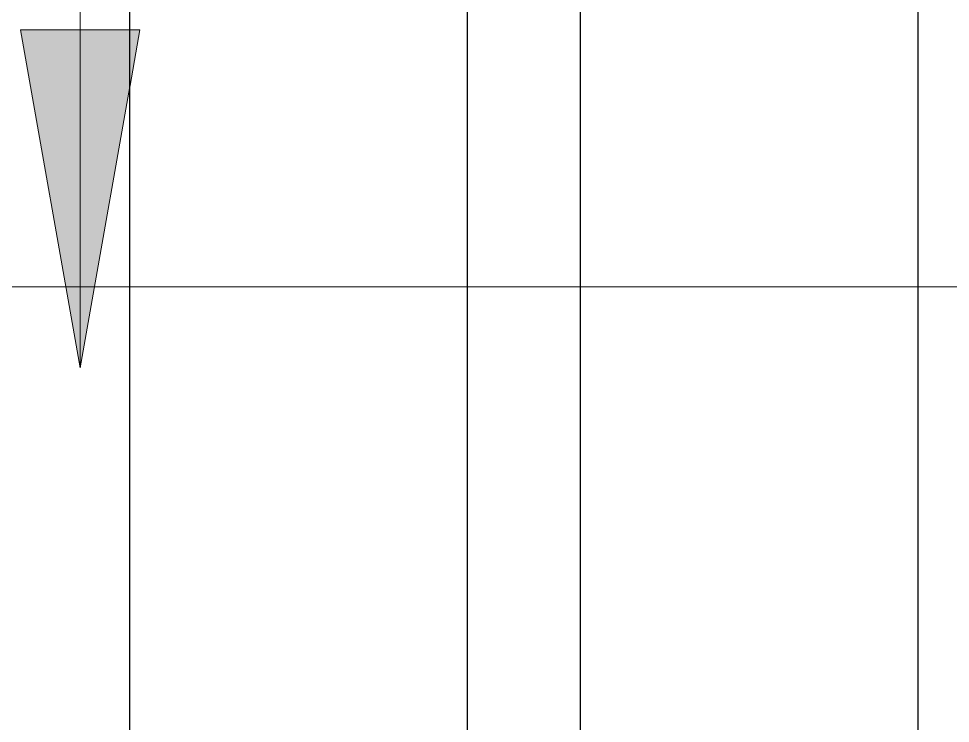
# Model space of a CAD drawing. Header units: millimetres. Extents: x -853432 to -773672, y -18171 to 22484.
# Drawn here: x -846331 to -845504, y 10894 to 11520 of the extents above; entities that cross this region are included whole.
import ezdxf
from ezdxf.xclip import XClip

# ---------------------------------------------------------------- set-up
doc = ezdxf.new("R2010")
doc.units = ezdxf.units.MM
doc.header["$XCLIPFRAME"] = 0
doc.layers.add('000 - WIPEOUT', color=250, linetype='Continuous')
doc.layers.add('A11_ALU.SOLID SHEET', color=2, linetype='Continuous')
doc.layers.add('A-GLAZ-CURT', color=2, linetype='Continuous', lineweight=9)
doc.layers.add('G-ANNO-TEXT', color=3, linetype='Continuous', lineweight=9)

# ---------------------------------------------------------------- blocks, each defined once
blk = doc.blocks.new('System Panel - DPA-AR_Metal Ceiling Rectangular Panel-15987054-4251-01 ENLARGED CONCOURSE LEVEL - REFLECTED CEILING PLAN - SHEET 2')
at = {"layer": 'A-GLAZ-CURT'}
for p, q in [((-845107.46, 11281.37), (-847507.46, 11281.37)), ((-847507.46, 11281.37), (-845107.46, 11281.37))]:
    blk.add_line(p, q, dxfattribs=at)
blk = doc.blocks.new('*U634')
at = {"layer": 'A-GLAZ-CURT'}
blk.add_blockref('System Panel - DPA-AR_Metal Ceiling Rectangular Panel-15987054-4251-01 ENLARGED CONCOURSE LEVEL - REFLECTED CEILING PLAN - SHEET 2', (835882.37, -3579.02), dxfattribs=at)
blk = doc.blocks.new('*U1002')
at = {"color": 3}
for points in [[(-1087.5, 1150), (1087.5, 1150), (1087.5, 850), (-1087.5, 850)], [(-1087.5, 750), (1087.5, 750), (1087.5, 450), (-1087.5, 450)]]:
    blk.add_wipeout(points, dxfattribs=at).dxf.layer = '000 - WIPEOUT'
at = {"layer": 'A11_ALU.SOLID SHEET', "color": 0, "linetype": 'ByBlock'}
for points in [[(-1087.5, 850), (1087.5, 850), (1087.5, 1150), (-1087.5, 1150)], [(-1087.5, 450), (1087.5, 450), (1087.5, 750), (-1087.5, 750)]]:
    blk.add_lwpolyline(points, close=True, dxfattribs=at)
blk = doc.blocks.new('*U1213')
at = {"layer": 'A11_ALU.SOLID SHEET', "color": 0, "linetype": 'ByBlock', "rotation": 90}
blk.add_blockref('*U1002', (-100400, 6927.5), dxfattribs=at)

msp = doc.modelspace()

# ---------------------------------------------------------------- block references
at = {"layer": 'A11_ALU.SOLID SHEET'}
ref = msp.add_blockref('*U1213', (-744682.37, 3579.02), dxfattribs=at)
XClip(ref).set_block_clipping_path([(-104690.1238047112, -9620.0029952966), (-34092.6543255156, 14392.9971737705)])

# ---------------------------------------------------------------- next in the draw order: hatches: boundary and pattern name
at = {"layer": 'G-ANNO-TEXT'}
msp.add_hatch(color=7, dxfattribs=at).paths.add_polyline_path([(-846275.97, 11209.47), (-846223.07, 11509.47), (-846328.87, 11509.47)])

# ---------------------------------------------------------------- next in the draw order: linework, layer by layer
at = {"layer": 'G-ANNO-TEXT', "color": 10}
for p, q in [((-846275.97, 11209.47), (-846275.97, 17998.59)), ((-846223.07, 11509.47), (-846328.87, 11509.47)), ((-846328.87, 11509.47), (-846275.97, 11209.47)), ((-846275.97, 11209.47), (-846223.07, 11509.47))]:
    msp.add_line(p, q, dxfattribs=at)

# ---------------------------------------------------------------- next in the draw order: block references
msp.add_blockref('*U634', (-835882.37, 3579.02))

doc.saveas('drawing.dxf')
